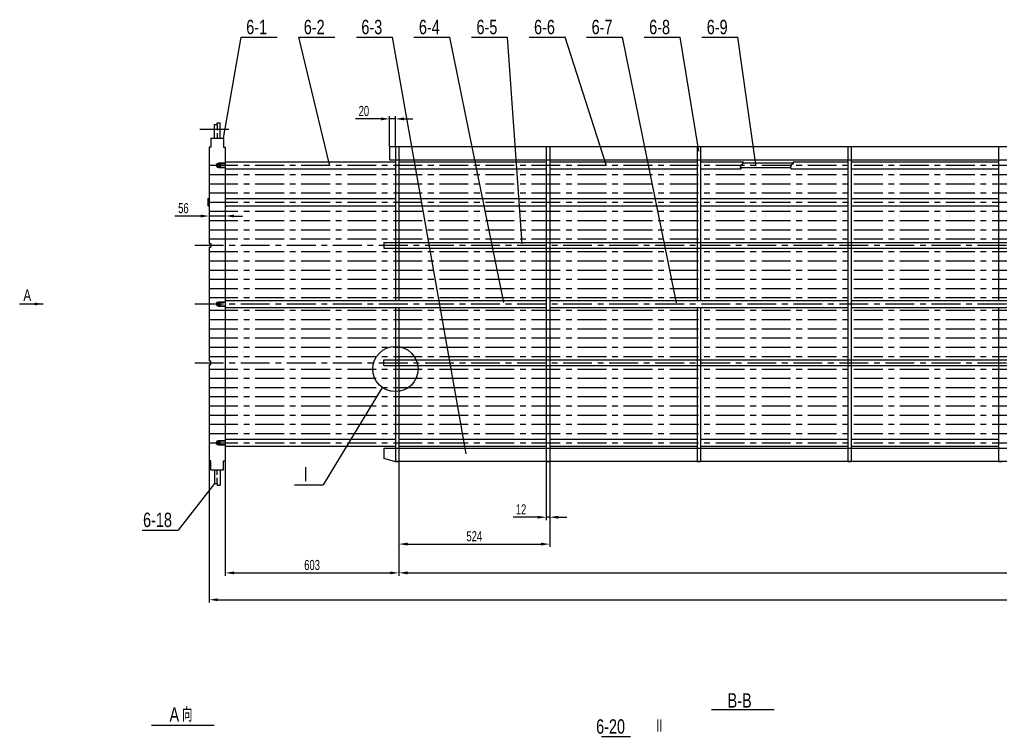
# Model space of a CAD drawing. Extents: x 34 to 831, y 17 to 546.
# Drawn here: x 59.6 to 400.4, y 296.8 to 545.9 of the extents above; entities that cross this region are included whole.
import ezdxf
from ezdxf.enums import TextEntityAlignment as Align

# ---------------------------------------------------------------- set-up
doc = ezdxf.new("R2010")
doc.units = 0
doc.header["$LTSCALE"] = 8
doc.linetypes.add('CENTER', pattern=[2, 1.25, -0.25, 0.25, -0.25])
doc.linetypes.add('HIDDEN', pattern=[0.375, 0.25, -0.125])
doc.layers.get('0').update_dxf_attribs({"color": 2, "linetype": 'CONTINUOUS'})
doc.layers.get('Defpoints').update_dxf_attribs({"linetype": 'CONTINUOUS'})
for name, color, linetype in [('CEN', 3, 'CENTER'), ('DIM', 2, 'CONTINUOUS'), ('HID', 4, 'HIDDEN'), ('OT', 1, 'CONTINUOUS')]:
    doc.layers.add(name, color=color, linetype=linetype)
doc.styles.get("Standard").update_dxf_attribs({"font": 'PV_E.shx', "width": 0.7, "bigfont": 'PV_C.shx'})
doc.dimstyles.new('STANDARD$0', dxfattribs={"dimtxt": 3.5, "dimasz": 3, "dimexe": 1, "dimexo": 0, "dimgap": 0.5, "dimtad": 1, "dimdec": 0, "dimlfac": 3, "dimrnd": 1.38778e-17, "dimzin": 0, "dimdsep": 46, "dimtxsty": 'Standard', "dimcen": -3, "dimclrd": 256, "dimclre": 256, "dimclrt": 2, "dimadec": 0, "dimazin": 0, "dimtp": 1, "dimtfac": 1, "dimtdec": 0, "dimtmove": 0, "dimatfit": 2, "dimfxl": 0, "dimtolj": 1, "dimtzin": 9, "dimlwd": -1, "dimlwe": -1, "dimarcsym": 0})

# ---------------------------------------------------------------- blocks, each defined once
blk = doc.blocks.new('*D14')
for p, q in [((125.48, 501.57), (125.48, 476.64)), ((131.08, 501.57), (131.08, 476.64)), ((122.48, 477.64), (113.56, 477.64)), ((131.08, 477.64), (125.48, 477.64)), ((134.08, 477.64), (137.08, 477.64))]:
    blk.add_line(p, q)
for points in [[(122.48, 478.14), (122.48, 477.14), (125.48, 477.64)], [(134.08, 478.14), (134.08, 477.14), (131.08, 477.64)]]:
    blk.add_solid(points)
at = {"layer": 'Defpoints', "color": 0}
for p in [(125.48, 501.57), (131.08, 501.57), (125.48, 477.64)]:
    blk.add_point(p, dxfattribs=at)
at = {"color": 2, "insert": (116.52, 480.36), "char_height": 3.5, "attachment_point": 5}
blk.add_mtext('\\A1;56', dxfattribs=at)
blk = doc.blocks.new('*D27')
for p, q in [((131.08, 392.57), (131.08, 352.63)), ((191.38, 392.37), (191.38, 352.63)), ((134.08, 353.63), (188.38, 353.63))]:
    blk.add_line(p, q)
for points in [[(134.08, 354.13), (134.08, 353.13), (131.08, 353.63)], [(188.38, 354.13), (188.38, 353.13), (191.38, 353.63)]]:
    blk.add_solid(points)
at = {"layer": 'Defpoints', "color": 0}
for p in [(131.08, 392.57), (191.38, 392.37), (191.38, 353.63)]:
    blk.add_point(p, dxfattribs=at)
at = {"insert": (161.23, 356.35), "char_height": 3.5, "attachment_point": 5}
blk.add_mtext('\\A1;603', dxfattribs=at)
blk = doc.blocks.new('*D28')
for p, q in [((191.38, 392.37), (191.38, 362.63)), ((243.78, 392.37), (243.78, 362.63)), ((194.38, 363.63), (240.78, 363.63))]:
    blk.add_line(p, q)
for points in [[(194.38, 364.13), (194.38, 363.13), (191.38, 363.63)], [(240.78, 364.13), (240.78, 363.13), (243.78, 363.63)]]:
    blk.add_solid(points)
at = {"layer": 'Defpoints', "color": 0}
for p in [(191.38, 392.37), (243.78, 392.37), (243.78, 363.63)]:
    blk.add_point(p, dxfattribs=at)
at = {"insert": (217.58, 366.35), "char_height": 3.5, "attachment_point": 5}
blk.add_mtext('\\A1;524', dxfattribs=at)
blk = doc.blocks.new('*D29')
for p, q in [((242.58, 392.37), (242.58, 371.97)), ((243.78, 392.37), (243.78, 371.97)), ((239.58, 372.97), (231.08, 372.97)), ((243.78, 372.97), (242.58, 372.97)), ((246.78, 372.97), (249.78, 372.97))]:
    blk.add_line(p, q)
for points in [[(239.58, 373.47), (239.58, 372.47), (242.58, 372.97)], [(246.78, 373.47), (246.78, 372.47), (243.78, 372.97)]]:
    blk.add_solid(points)
at = {"layer": 'Defpoints', "color": 0}
for p in [(242.58, 392.37), (243.78, 392.37), (242.58, 372.97)]:
    blk.add_point(p, dxfattribs=at)
at = {"insert": (233.83, 375.68), "char_height": 3.5, "attachment_point": 5}
blk.add_mtext('\\A1;12', dxfattribs=at)
blk = doc.blocks.new('*D30')
for p, q in [((191.38, 392.37), (191.38, 352.63)), ((662.98, 392.37), (662.98, 352.63)), ((194.38, 353.63), (659.98, 353.63))]:
    blk.add_line(p, q)
for points in [[(194.38, 354.13), (194.38, 353.13), (191.38, 353.63)], [(659.98, 354.13), (659.98, 353.13), (662.98, 353.63)]]:
    blk.add_solid(points)
at = {"layer": 'Defpoints', "color": 0}
for p in [(191.38, 392.37), (662.98, 392.37), (662.98, 353.63)]:
    blk.add_point(p, dxfattribs=at)
at = {"insert": (427.18, 356.35), "char_height": 3.5, "attachment_point": 5}
blk.add_mtext('\\A1;9x524(=4716)', dxfattribs=at)
blk = doc.blocks.new('*D39')
for p, q in [((125.48, 392.57), (125.48, 343.29)), ((725.28, 352.63), (725.28, 343.29)), ((128.48, 344.29), (722.28, 344.29))]:
    blk.add_line(p, q)
for points in [[(128.48, 344.79), (128.48, 343.79), (125.48, 344.29)], [(722.28, 344.79), (722.28, 343.79), (725.28, 344.29)]]:
    blk.add_solid(points)
at = {"layer": 'Defpoints', "color": 0}
for p in [(125.48, 392.57), (725.28, 352.63), (725.28, 344.29)]:
    blk.add_point(p, dxfattribs=at)
at = {"insert": (425.38, 347.01), "char_height": 3.5, "attachment_point": 5}
blk.add_mtext('\\A1;5998', dxfattribs=at)
blk = doc.blocks.new('*D40')
for p, q in [((185.18, 511.39), (176.26, 511.39)), ((188.18, 501.77), (188.18, 512.39)), ((190.18, 511.39), (188.18, 511.39)), ((190.18, 501.77), (190.18, 512.39)), ((193.18, 511.39), (196.18, 511.39))]:
    blk.add_line(p, q)
for points in [[(185.18, 511.89), (185.18, 510.89), (188.18, 511.39)], [(193.18, 511.89), (193.18, 510.89), (190.18, 511.39)]]:
    blk.add_solid(points)
at = {"layer": 'Defpoints', "color": 0}
for p in [(188.18, 511.39), (188.18, 501.77), (190.18, 501.77)]:
    blk.add_point(p, dxfattribs=at)
at = {"insert": (179.22, 514.11), "char_height": 3.5, "attachment_point": 5}
blk.add_mtext('\\A1;20', dxfattribs=at)

msp = doc.modelspace()

# ---------------------------------------------------------------- linework, layer by layer
for p, q in [((130.476, 504.719), (136.612, 539.788)), ((167.269, 495.483), (156.612, 539.788)), ((214.785, 395.01), (189.112, 539.788)), ((227.851, 447.6), (209.112, 539.788)), ((234.255, 467.955), (229.112, 539.788)), ((263.427, 495.46), (249.112, 539.788)), ((287.854, 447.512), (269.112, 539.788)), ((295.595, 500.12), (289.112, 539.788)), ((315.417, 495.576), (309.112, 539.788)), ((128.676, 496.069), (129.276, 496.069)), ((128.676, 494.469), (129.276, 494.469)), ((129.076, 495.869), (131.076, 495.869)), ((129.076, 494.669), (131.076, 494.669)), ((59.611, 447.069), (67.791, 447.069)), ((128.676, 447.869), (129.276, 447.869)), ((129.076, 447.669), (131.076, 447.669)), ((129.076, 446.469), (131.076, 446.469)), ((128.676, 446.269), (129.276, 446.269)), ((128.676, 399.669), (129.276, 399.669)), ((129.076, 399.469), (131.076, 399.469)), ((128.676, 398.069), (129.276, 398.069)), ((129.076, 398.269), (131.076, 398.269)), ((127.276, 384.688), (114.659, 368.528)), ((155.062, 384.202), (165.09, 384.202)), ((300.049, 306.129), (321.742, 306.129)), ((105.438, 300.675), (127.262, 300.675))]:
    msp.add_line(p, q)
for points in [[(310.975, 496.519), (310.993, 496.357), (310.913, 495.74), (309.704, 494.93), (310.061, 494.268), (310.29, 494.019)], [(328.395, 496.519), (328.413, 496.357), (328.333, 495.74), (327.124, 494.93), (327.481, 494.268), (327.71, 494.019)]]:
    msp.add_open_spline(points, degree=3, knots=[1.8132561, 1.8132561, 1.8132561, 1.8132561, 2.3582282, 3.9309989, 4.8797119, 4.8797119, 4.8797119, 4.8797119])
msp.add_solid([(64.791, 447.569), (64.791, 446.569), (67.791, 447.069)])
at = {"layer": 'CEN'}
for p, q in [((122.276, 507.819), (134.276, 507.819)), ((125.476, 495.269), (725.276, 495.269)), ((125.476, 492.069), (725.276, 492.069)), ((125.476, 488.869), (725.276, 488.869)), ((125.476, 485.669), (725.276, 485.669)), ((125.476, 482.469), (725.276, 482.469)), ((125.476, 479.269), (725.276, 479.269)), ((125.476, 476.069), (725.276, 476.069)), ((125.476, 472.869), (725.276, 472.869)), ((120.476, 467.469), (725.276, 467.469)), ((125.476, 469.669), (725.276, 469.669)), ((125.476, 465.269), (725.276, 465.269)), ((125.476, 462.069), (725.276, 462.069)), ((125.476, 458.869), (725.276, 458.869)), ((125.476, 455.669), (725.276, 455.669)), ((125.476, 452.469), (725.276, 452.469)), ((120.476, 447.069), (783.176, 447.069)), ((125.476, 449.269), (725.276, 449.269)), ((125.476, 444.869), (725.276, 444.869)), ((125.476, 441.669), (725.276, 441.669)), ((125.476, 438.469), (725.276, 438.469)), ((125.476, 435.269), (725.276, 435.269)), ((125.476, 432.069), (725.276, 432.069)), ((120.476, 426.669), (725.276, 426.669)), ((125.476, 428.869), (725.276, 428.869)), ((125.476, 424.469), (725.276, 424.469)), ((125.476, 421.269), (725.276, 421.269)), ((125.476, 418.069), (725.276, 418.069)), ((125.476, 414.869), (725.276, 414.869)), ((125.476, 411.669), (725.276, 411.669)), ((125.476, 408.469), (725.276, 408.469)), ((125.476, 405.269), (725.276, 405.269)), ((125.476, 402.069), (725.276, 402.069)), ((125.476, 398.869), (725.276, 398.869))]:
    msp.add_line(p, q, dxfattribs=at)
at = {"layer": 'DIM'}
msp.add_line((185.624, 418.069), (165.09, 384.202), dxfattribs=at)
msp.add_circle((190.176, 424.469), 7.853, dxfattribs=at)
at = {"layer": 'HID'}
for p, q in [((128.276, 509.45), (128.276, 504.719)), ((128.276, 384.688), (128.276, 389.419))]:
    msp.add_line(p, q, dxfattribs=at)
at = {"layer": 'OT'}
for p, q in [((136.612, 539.788), (149.112, 539.788)), ((156.612, 539.788), (169.112, 539.788)), ((176.612, 539.788), (189.112, 539.788)), ((196.612, 539.788), (209.112, 539.788)), ((216.612, 539.788), (229.112, 539.788)), ((236.612, 539.788), (249.112, 539.788)), ((256.612, 539.788), (269.112, 539.788)), ((276.612, 539.788), (289.112, 539.788)), ((296.612, 539.788), (309.112, 539.788)), ((127.276, 509.45), (128.276, 509.45)), ((127.276, 504.719), (127.276, 509.45)), ((128.276, 510.069), (129.276, 510.069)), ((128.276, 509.45), (128.276, 510.069)), ((129.276, 504.719), (129.276, 510.069)), ((126.076, 504.719), (126.076, 501.569)), ((126.076, 504.719), (130.476, 504.719)), ((130.476, 504.719), (130.476, 501.569)), ((125.476, 501.569), (125.476, 468.069)), ((126.076, 501.569), (125.476, 501.569)), ((130.476, 501.569), (131.076, 501.569)), ((131.076, 501.569), (131.076, 392.569)), ((188.176, 501.769), (664.976, 501.769)), ((188.176, 501.769), (188.176, 497.219)), ((190.176, 501.769), (190.176, 448.319)), ((191.376, 501.769), (191.376, 448.319)), ((242.576, 501.769), (242.576, 392.369)), ((242.576, 501.769), (243.776, 501.769)), ((243.776, 501.769), (243.776, 392.369)), ((294.976, 501.769), (294.976, 448.319)), ((294.976, 501.769), (296.176, 501.769)), ((296.176, 501.769), (296.176, 448.319)), ((347.376, 501.769), (347.376, 392.369)), ((347.376, 501.769), (348.576, 501.769)), ((348.576, 501.769), (348.576, 392.369)), ((399.776, 501.769), (399.776, 448.319)), ((399.776, 501.769), (400.976, 501.769)), ((128.276, 495.869), (127.929, 495.269)), ((128.276, 494.669), (127.929, 495.269)), ((128.276, 495.869), (128.276, 494.669)), ((128.276, 495.869), (129.076, 495.869)), ((128.276, 494.669), (129.076, 494.669)), ((128.676, 496.069), (128.676, 494.469)), ((129.076, 495.869), (129.276, 496.069)), ((129.076, 495.869), (129.076, 494.669)), ((129.076, 494.669), (129.276, 494.469)), ((129.276, 496.069), (129.276, 494.469)), ((129.276, 496.069), (131.076, 496.069)), ((129.276, 494.469), (131.076, 494.469)), ((131.076, 496.519), (190.176, 496.519)), ((188.176, 497.219), (664.976, 497.219)), ((191.376, 496.519), (242.576, 496.519)), ((243.776, 496.519), (294.976, 496.519)), ((296.176, 496.519), (310.975, 496.519)), ((310, 494.469), (327.42, 494.469)), ((310.913, 496.069), (328.333, 496.069)), ((328.395, 496.519), (347.376, 496.519)), ((348.576, 496.519), (399.776, 496.519)), ((131.076, 494.019), (190.176, 494.019)), ((191.376, 494.019), (242.576, 494.019)), ((243.776, 494.019), (294.976, 494.019)), ((296.176, 494.019), (310.29, 494.019)), ((327.71, 494.019), (347.376, 494.019)), ((348.576, 494.019), (399.776, 494.019)), ((124.976, 483.719), (124.976, 481.219)), ((124.976, 483.719), (125.476, 483.719)), ((124.976, 481.219), (125.476, 481.219)), ((131.076, 483.719), (190.176, 483.719)), ((131.076, 481.219), (190.176, 481.219)), ((191.376, 483.719), (242.576, 483.719)), ((191.376, 481.219), (242.576, 481.219)), ((243.776, 483.719), (294.976, 483.719)), ((243.776, 481.219), (294.976, 481.219)), ((296.176, 483.719), (347.376, 483.719)), ((296.176, 481.219), (347.376, 481.219)), ((348.576, 483.719), (399.776, 483.719)), ((348.576, 481.219), (399.776, 481.219)), ((125.476, 468.069), (126.076, 468.069)), ((125.476, 466.869), (125.476, 427.269)), ((125.476, 466.869), (126.076, 466.869)), ((126.076, 468.069), (126.076, 466.869)), ((186.176, 468.419), (666.976, 468.419)), ((186.176, 468.419), (186.176, 466.519)), ((186.176, 466.519), (666.976, 466.519)), ((128.276, 447.669), (127.929, 447.069)), ((128.276, 446.469), (127.929, 447.069)), ((128.276, 447.669), (129.076, 447.669)), ((128.276, 447.669), (128.276, 446.469)), ((128.276, 446.469), (129.076, 446.469)), ((128.676, 447.869), (128.676, 446.269)), ((129.076, 447.669), (129.276, 447.869)), ((129.076, 447.669), (129.076, 446.469)), ((129.076, 446.469), (129.276, 446.269)), ((129.276, 447.869), (131.076, 447.869)), ((129.276, 447.869), (129.276, 446.269)), ((131.076, 448.319), (242.576, 448.319)), ((243.776, 448.319), (347.376, 448.319)), ((348.576, 448.319), (452.176, 448.319)), ((129.276, 446.269), (131.076, 446.269)), ((131.076, 445.819), (242.576, 445.819)), ((190.176, 445.819), (190.176, 392.369)), ((191.376, 445.819), (191.376, 392.369)), ((243.776, 445.819), (347.376, 445.819)), ((294.976, 445.819), (294.976, 392.369)), ((296.176, 445.819), (296.176, 392.369)), ((348.576, 445.819), (452.176, 445.819)), ((399.776, 445.819), (399.776, 392.369)), ((125.476, 427.269), (126.076, 427.269)), ((125.476, 426.069), (125.476, 392.569)), ((125.476, 426.069), (126.076, 426.069)), ((126.076, 426.069), (126.076, 427.269)), ((186.176, 427.619), (666.976, 427.619)), ((186.176, 425.719), (186.176, 427.619)), ((186.176, 425.719), (666.976, 425.719)), ((128.276, 399.469), (127.929, 398.869)), ((128.276, 398.269), (127.929, 398.869)), ((128.276, 399.469), (129.076, 399.469)), ((128.276, 398.269), (128.276, 399.469)), ((128.676, 398.069), (128.676, 399.669)), ((129.076, 399.469), (129.276, 399.669)), ((129.076, 398.269), (129.076, 399.469)), ((129.276, 399.669), (131.076, 399.669)), ((129.276, 398.069), (129.276, 399.669)), ((131.076, 400.119), (190.176, 400.119)), ((191.376, 400.119), (242.576, 400.119)), ((243.776, 400.119), (294.976, 400.119)), ((296.176, 400.119), (347.376, 400.119)), ((348.576, 400.119), (399.776, 400.119)), ((128.276, 398.269), (129.076, 398.269)), ((129.076, 398.269), (129.276, 398.069)), ((129.276, 398.069), (131.076, 398.069)), ((131.076, 397.619), (190.176, 397.619)), ((186.176, 396.919), (186.176, 393.369)), ((186.176, 396.919), (666.976, 396.919)), ((191.376, 397.619), (242.576, 397.619)), ((243.776, 397.619), (294.976, 397.619)), ((296.176, 397.619), (347.376, 397.619)), ((348.576, 397.619), (399.776, 397.619)), ((126.076, 392.569), (125.476, 392.569)), ((126.076, 389.419), (126.076, 392.569)), ((130.476, 392.569), (131.076, 392.569)), ((130.476, 389.419), (130.476, 392.569)), ((189.908, 392.369), (186.176, 393.369)), ((663.244, 392.369), (189.908, 392.369)), ((190.176, 392.369), (191.376, 392.369)), ((242.576, 392.369), (243.776, 392.369)), ((294.976, 392.369), (296.176, 392.369)), ((347.376, 392.369), (348.576, 392.369)), ((399.776, 392.369), (400.976, 392.369)), ((126.076, 389.419), (130.476, 389.419)), ((127.276, 389.419), (127.276, 384.688)), ((129.276, 389.419), (129.276, 384.069)), ((127.276, 384.688), (128.276, 384.688)), ((128.276, 384.688), (128.276, 384.069)), ((128.276, 384.069), (129.276, 384.069)), ((102.159, 368.528), (114.659, 368.528)), ((261.84, 296.813), (271.84, 296.813))]:
    msp.add_line(p, q, dxfattribs=at)

# ---------------------------------------------------------------- texts
at = {"width": 0.75}
for s, p in [('6-1', (141.974, 540.813)), ('6-2', (161.974, 540.813)), ('6-3', (181.974, 540.813)), ('6-4', (201.974, 540.813)), ('6-5', (221.974, 540.813)), ('6-6', (241.974, 540.813)), ('6-7', (261.974, 540.813)), ('6-8', (281.974, 540.813)), ('6-9', (301.974, 540.813)), ('6-18', (107.522, 369.553)), ('6-20', (264.933, 297.748))]:
    msp.add_text(s, height=5, dxfattribs=at).set_placement(p, align=Align.CENTER)
msp.add_text('向', height=5, dxfattribs=at).set_placement((116.054, 301.909))
at = {"layer": 'OT', "width": 0.75}
msp.add_text('A', height=4, dxfattribs=at).set_placement((62.27, 450.153), align=Align.MIDDLE)
for s, p in [('I', (158.264, 385.435)), ('B-B', (305.605, 306.803)), ('A', (111.7, 301.909)), ('Ⅱ', (280.077, 297.922))]:
    msp.add_text(s, height=5, dxfattribs=at).set_placement(p)

# ---------------------------------------------------------------- dimensions: what is measured, and where the dimension line sits
for base, p1, p2, picture, middle in [((188.176, 511.392), (190.176, 501.769), (188.176, 501.769), '*D40', (179.216, 514.108)), ((725.276, 344.291), (125.476, 392.569), (725.276, 352.63), '*D39', (425.376, 347.006)), ((191.376, 353.63), (131.076, 392.569), (191.376, 392.369), '*D27', (161.226, 356.345)), ((243.776, 363.63), (191.376, 392.369), (243.776, 392.369), '*D28', (217.576, 366.345)), ((242.576, 372.966), (243.776, 392.369), (242.576, 392.369), '*D29', (233.828, 375.682))]:
    dim = msp.add_linear_dim(base=base, p1=p1, p2=p2, dimstyle='STANDARD$0', override={"dimgap": 0.8, "dimlfac": 10, "dimzin": 8, "dimclrt": 256, "dimadec": 2, "dimazin": 2, "dimtfac": 0.857143})
    dim.commit()
    dim.dimension.update_dxf_attribs({"geometry": picture, "text_midpoint": middle})
for base, p1, p2, text, override, picture, middle in [((125.476, 477.643), (131.076, 501.569), (125.476, 501.569), '56', {"dimgap": 0.8, "dimlfac": 20, "dimzin": 8, "dimadec": 1, "dimtfac": 0.857143}, '*D14', (116.516, 480.359)), ((662.976, 353.63), (191.376, 392.369), (662.976, 392.369), '9x524(=<>)', {"dimgap": 0.8, "dimlfac": 10, "dimzin": 8, "dimclrt": 256, "dimadec": 2, "dimazin": 2, "dimtfac": 0.857143}, '*D30', (427.176, 356.345))]:
    dim = msp.add_linear_dim(base=base, p1=p1, p2=p2, text=text, dimstyle='STANDARD$0', override=override)
    dim.commit()
    dim.dimension.update_dxf_attribs({"geometry": picture, "text_midpoint": middle})

doc.saveas('drawing.dxf')
